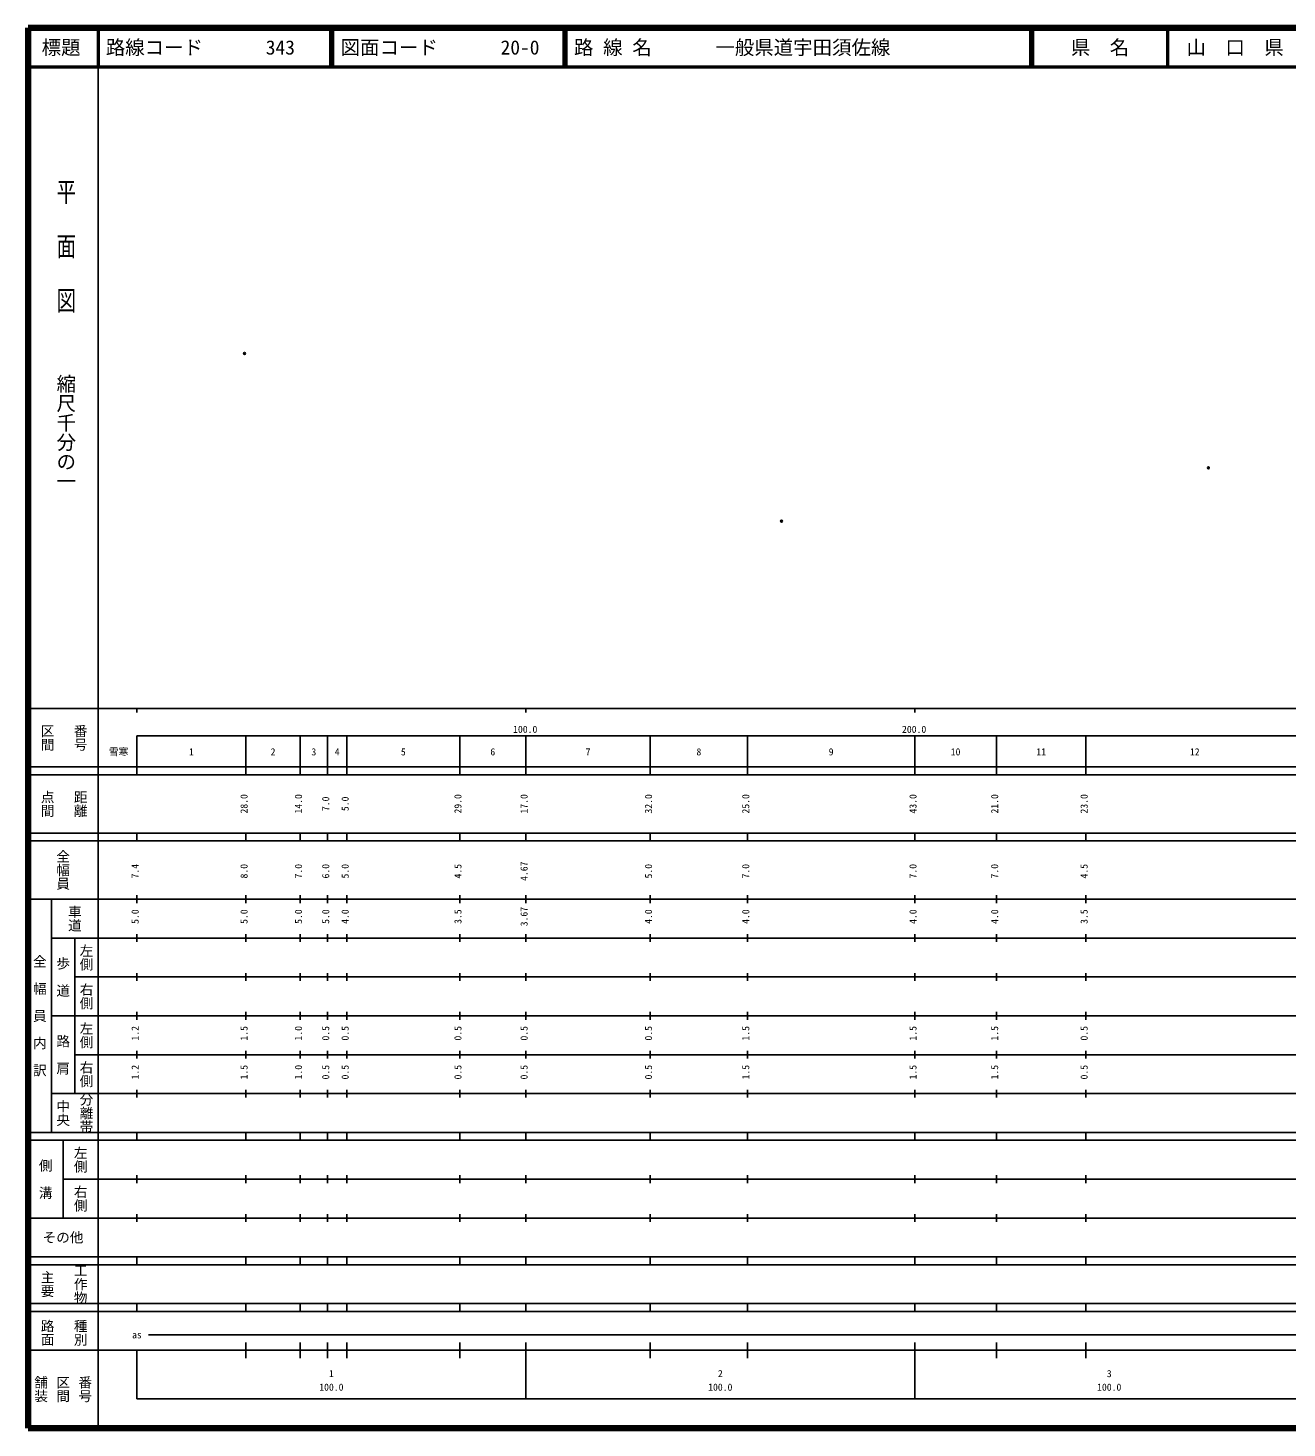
# Model space of a CAD drawing. Units: millimetres on the paper. Extents: x 40 to 680, y 20 to 380.
# Drawn here: x 40 to 363.7, y 20 to 380 of the extents above; entities that cross this region are included whole.
import ezdxf
from ezdxf.enums import TextEntityAlignment as Align

# ---------------------------------------------------------------- set-up
doc = ezdxf.new("R2010")
doc.units = ezdxf.units.MM
doc.header["$PDMODE"] = 32
doc.header["$PDSIZE"] = 0.5
doc.layers.add('M-OTRS', color=6, linetype='Continuous')
for name, color, linetype, lineweight in [('M-TTL', 2, 'Continuous', 140), ('M-TTL-BAND', 7, 'Continuous', 25), ('M-TTL-LINE', 7, 'Continuous', 50), ('M-TTL-TXT', 7, 'Continuous', 13)]:
    doc.layers.add(name, color=color, linetype=linetype, lineweight=lineweight)
doc.styles.add('@ＭＳ ゴシック', font='')
doc.styles.add('ＭＳ ゴシック', font='')
doc.styles.get('@ＭＳ ゴシック').set_extended_font_data('@MS Gothic')
doc.styles.get('ＭＳ ゴシック').set_extended_font_data('MS Gothic')

msp = doc.modelspace()

# ---------------------------------------------------------------- linework, layer by layer
at = {"layer": 'M-OTRS'}
for p in [(95.692, 296.314), (343.491, 266.884), (233.761, 253.209)]:
    msp.add_point(p, dxfattribs=at)
at = {"layer": 'M-TTL'}
for p, q in [((40, 380), (40, 20)), ((680, 380), (40, 380)), ((40, 20), (680, 20))]:
    msp.add_line(p, q, dxfattribs=at)
at = {"layer": 'M-TTL-BAND'}
for p, q in [((58, 370), (58, 20)), ((40, 205), (579, 205)), ((68, 205), (68, 204)), ((168, 205), (168, 204)), ((268, 205), (268, 204)), ((68, 198), (579, 198)), ((68, 198), (68, 188)), ((96, 188), (96, 198)), ((110, 188), (110, 198)), ((117, 188), (117, 198)), ((122, 188), (122, 198)), ((151, 188), (151, 198)), ((168, 188), (168, 198)), ((200, 188), (200, 198)), ((225, 188), (225, 198)), ((268, 188), (268, 198)), ((289, 188), (289, 198)), ((312, 188), (312, 198)), ((40, 190), (579, 190)), ((40, 188), (579, 188)), ((40, 173), (579, 173)), ((68, 171), (68, 173)), ((96, 171), (96, 173)), ((110, 171), (110, 173)), ((117, 171), (117, 173)), ((122, 171), (122, 173)), ((151, 171), (151, 173)), ((168, 171), (168, 173)), ((200, 171), (200, 173)), ((225, 171), (225, 173)), ((268, 171), (268, 173)), ((289, 171), (289, 173)), ((312, 171), (312, 173)), ((40, 171), (579, 171)), ((40, 156), (579, 156)), ((46, 96), (46, 156)), ((68, 155), (68, 157)), ((96, 155), (96, 157)), ((110, 155), (110, 157)), ((117, 155), (117, 157)), ((122, 155), (122, 157)), ((151, 155), (151, 157)), ((168, 155), (168, 157)), ((200, 155), (200, 157)), ((225, 155), (225, 157)), ((268, 155), (268, 157)), ((289, 155), (289, 157)), ((312, 155), (312, 157)), ((46, 146), (579, 146)), ((52, 146), (52, 106)), ((68, 145), (68, 147)), ((96, 145), (96, 147)), ((110, 145), (110, 147)), ((117, 145), (117, 147)), ((122, 145), (122, 147)), ((151, 145), (151, 147)), ((168, 145), (168, 147)), ((200, 145), (200, 147)), ((225, 145), (225, 147)), ((268, 145), (268, 147)), ((289, 145), (289, 147)), ((312, 145), (312, 147)), ((68, 135), (68, 137)), ((96, 135), (96, 137)), ((110, 135), (110, 137)), ((117, 135), (117, 137)), ((122, 135), (122, 137)), ((151, 135), (151, 137)), ((168, 135), (168, 137)), ((200, 135), (200, 137)), ((225, 135), (225, 137)), ((268, 135), (268, 137)), ((289, 135), (289, 137)), ((312, 135), (312, 137)), ((52, 136), (579, 136)), ((46, 126), (579, 126)), ((68, 125), (68, 127)), ((96, 125), (96, 127)), ((110, 125), (110, 127)), ((117, 125), (117, 127)), ((122, 125), (122, 127)), ((151, 125), (151, 127)), ((168, 125), (168, 127)), ((200, 125), (200, 127)), ((225, 125), (225, 127)), ((268, 125), (268, 127)), ((289, 125), (289, 127)), ((312, 125), (312, 127)), ((52, 116), (579, 116)), ((68, 115), (68, 117)), ((96, 115), (96, 117)), ((110, 115), (110, 117)), ((117, 115), (117, 117)), ((122, 115), (122, 117)), ((151, 115), (151, 117)), ((168, 115), (168, 117)), ((200, 115), (200, 117)), ((225, 115), (225, 117)), ((268, 115), (268, 117)), ((289, 115), (289, 117)), ((312, 115), (312, 117)), ((46, 106), (579, 106)), ((68, 105), (68, 107)), ((96, 105), (96, 107)), ((110, 105), (110, 107)), ((117, 105), (117, 107)), ((122, 105), (122, 107)), ((151, 105), (151, 107)), ((168, 105), (168, 107)), ((200, 105), (200, 107)), ((225, 105), (225, 107)), ((268, 105), (268, 107)), ((289, 105), (289, 107)), ((312, 105), (312, 107)), ((40, 96), (579, 96)), ((40, 94), (579, 94)), ((49, 94), (49, 74)), ((68, 94), (68, 96)), ((96, 94), (96, 96)), ((110, 94), (110, 96)), ((117, 94), (117, 96)), ((122, 94), (122, 96)), ((151, 94), (151, 96)), ((168, 94), (168, 96)), ((200, 94), (200, 96)), ((225, 94), (225, 96)), ((268, 94), (268, 96)), ((289, 94), (289, 96)), ((312, 94), (312, 96)), ((49, 84), (579, 84)), ((68, 83), (68, 85)), ((96, 83), (96, 85)), ((110, 83), (110, 85)), ((117, 83), (117, 85)), ((122, 83), (122, 85)), ((151, 83), (151, 85)), ((168, 83), (168, 85)), ((200, 83), (200, 85)), ((225, 83), (225, 85)), ((268, 83), (268, 85)), ((289, 83), (289, 85)), ((312, 83), (312, 85)), ((40, 74), (579, 74)), ((68, 73), (68, 75)), ((96, 73), (96, 75)), ((110, 73), (110, 75)), ((117, 73), (117, 75)), ((122, 73), (122, 75)), ((151, 73), (151, 75)), ((168, 73), (168, 75)), ((200, 73), (200, 75)), ((225, 73), (225, 75)), ((268, 73), (268, 75)), ((289, 73), (289, 75)), ((312, 73), (312, 75)), ((40, 64), (579, 64)), ((40, 62), (579, 62)), ((68, 62), (68, 64)), ((96, 62), (96, 64)), ((110, 62), (110, 64)), ((117, 62), (117, 64)), ((122, 62), (122, 64)), ((151, 62), (151, 64)), ((168, 62), (168, 64)), ((200, 62), (200, 64)), ((225, 62), (225, 64)), ((268, 62), (268, 64)), ((289, 62), (289, 64)), ((312, 62), (312, 64)), ((40, 52), (579, 52)), ((68, 50), (68, 52)), ((96, 50), (96, 52)), ((110, 50), (110, 52)), ((117, 50), (117, 52)), ((122, 50), (122, 52)), ((151, 50), (151, 52)), ((168, 50), (168, 52)), ((200, 50), (200, 52)), ((225, 50), (225, 52)), ((268, 50), (268, 52)), ((289, 50), (289, 52)), ((312, 50), (312, 52)), ((40, 50), (579, 50)), ((71, 44), (565, 44)), ((40, 40), (579, 40)), ((68, 40), (68, 27.5)), ((96, 38), (96, 42)), ((110, 38), (110, 42)), ((117, 38), (117, 42)), ((122, 38), (122, 42)), ((151, 38), (151, 42)), ((168, 27.5), (168, 42)), ((200, 38), (200, 42)), ((225, 38), (225, 42)), ((268, 27.5), (268, 42)), ((289, 38), (289, 42)), ((312, 38), (312, 42)), ((68, 27.5), (579, 27.5))]:
    msp.add_line(p, q, dxfattribs=at)
at = {"layer": 'M-TTL-LINE'}
for p, q in [((58, 380), (58, 370)), ((117.75, 380), (117.75, 370)), ((118.25, 380), (118.25, 370)), ((177.75, 380), (177.75, 370)), ((178.25, 380), (178.25, 370)), ((297.75, 380), (297.75, 370)), ((298.25, 380), (298.25, 370)), ((333, 380), (333, 370)), ((40, 370), (680, 370))]:
    msp.add_line(p, q, dxfattribs=at)

# ---------------------------------------------------------------- texts
at = {"layer": 'M-TTL-BAND', "style": '@ＭＳ ゴシック', "width": 1.4}
msp.add_text('平  面  図', height=3.666, rotation=270, dxfattribs=at).set_placement((49.777, 306.475), align=Align.MIDDLE_RIGHT)
at = {"layer": 'M-TTL-BAND', "style": '@ＭＳ ゴシック'}
msp.add_text('縮尺千分の一', height=3.666, rotation=270, dxfattribs=at).set_placement((49.777, 261.03), align=Align.MIDDLE_RIGHT)
for s, p in [('区間', (45, 197.5)), ('番号', (53.5, 197.5)), ('点間', (45, 180.5)), ('距離', (53.5, 180.5)), ('全幅員', (49, 163.5)), ('車道', (52, 151)), ('左側', (55, 141)), ('全\u3000幅\u3000員\u3000内\u3000訳', (43, 126)), ('歩\u3000道', (49, 136)), ('右側', (55, 131)), ('左側', (55, 121)), ('路\u3000肩', (49, 116)), ('右側', (55, 111)), ('分離帯', (55, 101)), ('中央', (49, 101)), ('左側', (53.5, 89)), ('側\u3000溝', (44.5, 84)), ('右側', (53.5, 79)), ('工作物', (53.5, 57)), ('主要', (45, 57)), ('路面', (45, 44.5)), ('種別', (53.5, 44.5)), ('舗装', (43.333, 30)), ('区間', (49, 30)), ('番号', (54.667, 30))]:
    msp.add_text(s, height=2.566, rotation=270, dxfattribs=at).set_placement(p, align=Align.MIDDLE_CENTER)
at = {"layer": 'M-TTL-BAND', "style": 'ＭＳ ゴシック'}
for s, p in [('100.0', (167.844, 198.195)), ('200.0', (267.844, 198.195)), ('雪寒', (63.295, 192.405)), ('1', (82, 192.405)), ('2', (103, 192.405)), ('3', (113.5, 192.405)), ('4', (119.5, 192.405)), ('5', (136.5, 192.405)), ('6', (159.5, 192.405)), ('7', (184, 192.405)), ('8', (212.5, 192.405)), ('9', (246.5, 192.405)), ('10', (278.5, 192.405)), ('11', (300.5, 192.405)), ('12', (340, 192.405)), ('as', (68, 42.5)), ('1', (118, 32.523)), ('2', (218, 32.523)), ('3', (318, 32.523)), ('100.0', (118, 29.033)), ('100.0', (218, 29.033)), ('100.0', (318, 29.033))]:
    msp.add_text(s, height=1.833, dxfattribs=at).set_placement(p, align=Align.BOTTOM_CENTER)
for s, p in [('28.0', (97, 180.5)), ('14.0', (111, 180.5)), ('7.0', (118, 180.5)), ('5.0', (123, 180.5)), ('29.0', (152, 180.5)), ('17.0', (169, 180.5)), ('32.0', (201, 180.5)), ('25.0', (226, 180.5)), ('43.0', (269, 180.5)), ('21.0', (290, 180.5)), ('23.0', (313, 180.5)), ('7.4', (69, 163.174)), ('8.0', (97, 163.174)), ('7.0', (111, 163.174)), ('6.0', (118, 163.174)), ('5.0', (123, 163.174)), ('4.5', (152, 163.174)), ('4.67', (169, 163.174)), ('5.0', (201, 163.174)), ('7.0', (226, 163.174)), ('7.0', (269, 163.174)), ('7.0', (290, 163.174)), ('4.5', (313, 163.174)), ('5.0', (69, 151.5)), ('5.0', (97, 151.5)), ('5.0', (111, 151.5)), ('5.0', (118, 151.5)), ('4.0', (123, 151.5)), ('3.5', (152, 151.5)), ('3.67', (169, 151.5)), ('4.0', (201, 151.5)), ('4.0', (226, 151.5)), ('4.0', (269, 151.5)), ('4.0', (290, 151.5)), ('3.5', (313, 151.5)), ('1.2', (69, 121.5)), ('1.5', (97, 121.5)), ('1.0', (111, 121.5)), ('0.5', (118, 121.5)), ('0.5', (123, 121.5)), ('0.5', (152, 121.5)), ('0.5', (169, 121.5)), ('0.5', (201, 121.5)), ('1.5', (226, 121.5)), ('1.5', (269, 121.5)), ('1.5', (290, 121.5)), ('0.5', (313, 121.5)), ('1.2', (69, 111.5)), ('1.5', (97, 111.5)), ('1.0', (111, 111.5)), ('0.5', (118, 111.5)), ('0.5', (123, 111.5)), ('0.5', (152, 111.5)), ('0.5', (169, 111.5)), ('0.5', (201, 111.5)), ('1.5', (226, 111.5)), ('1.5', (269, 111.5)), ('1.5', (290, 111.5)), ('0.5', (313, 111.5))]:
    msp.add_text(s, height=1.833, rotation=90, dxfattribs=at).set_placement(p, align=Align.BOTTOM_CENTER)
msp.add_text('その他', height=2.566, dxfattribs=at).set_placement((49, 69), align=Align.MIDDLE_CENTER)
at = {"layer": 'M-TTL-TXT', "style": 'ＭＳ ゴシック'}
for s, p in [('標題', (48.5, 375)), ('県\u3000名', (315.625, 375)), ('山\u3000口\u3000県', (350.375, 375))]:
    msp.add_text(s, height=3.666, dxfattribs=at).set_placement(p, align=Align.MIDDLE_CENTER)
for s, p in [('路線コード', (60, 375)), ('343', (101.142, 375)), ('図面コード', (120.38, 375)), ('20-0', (161.521, 375)), ('路 線 名', (180.38, 375)), ('一般県道宇田須佐線', (216.734, 375))]:
    msp.add_text(s, height=3.666, dxfattribs=at).set_placement(p, align=Align.MIDDLE_LEFT)

doc.saveas('drawing.dxf')
